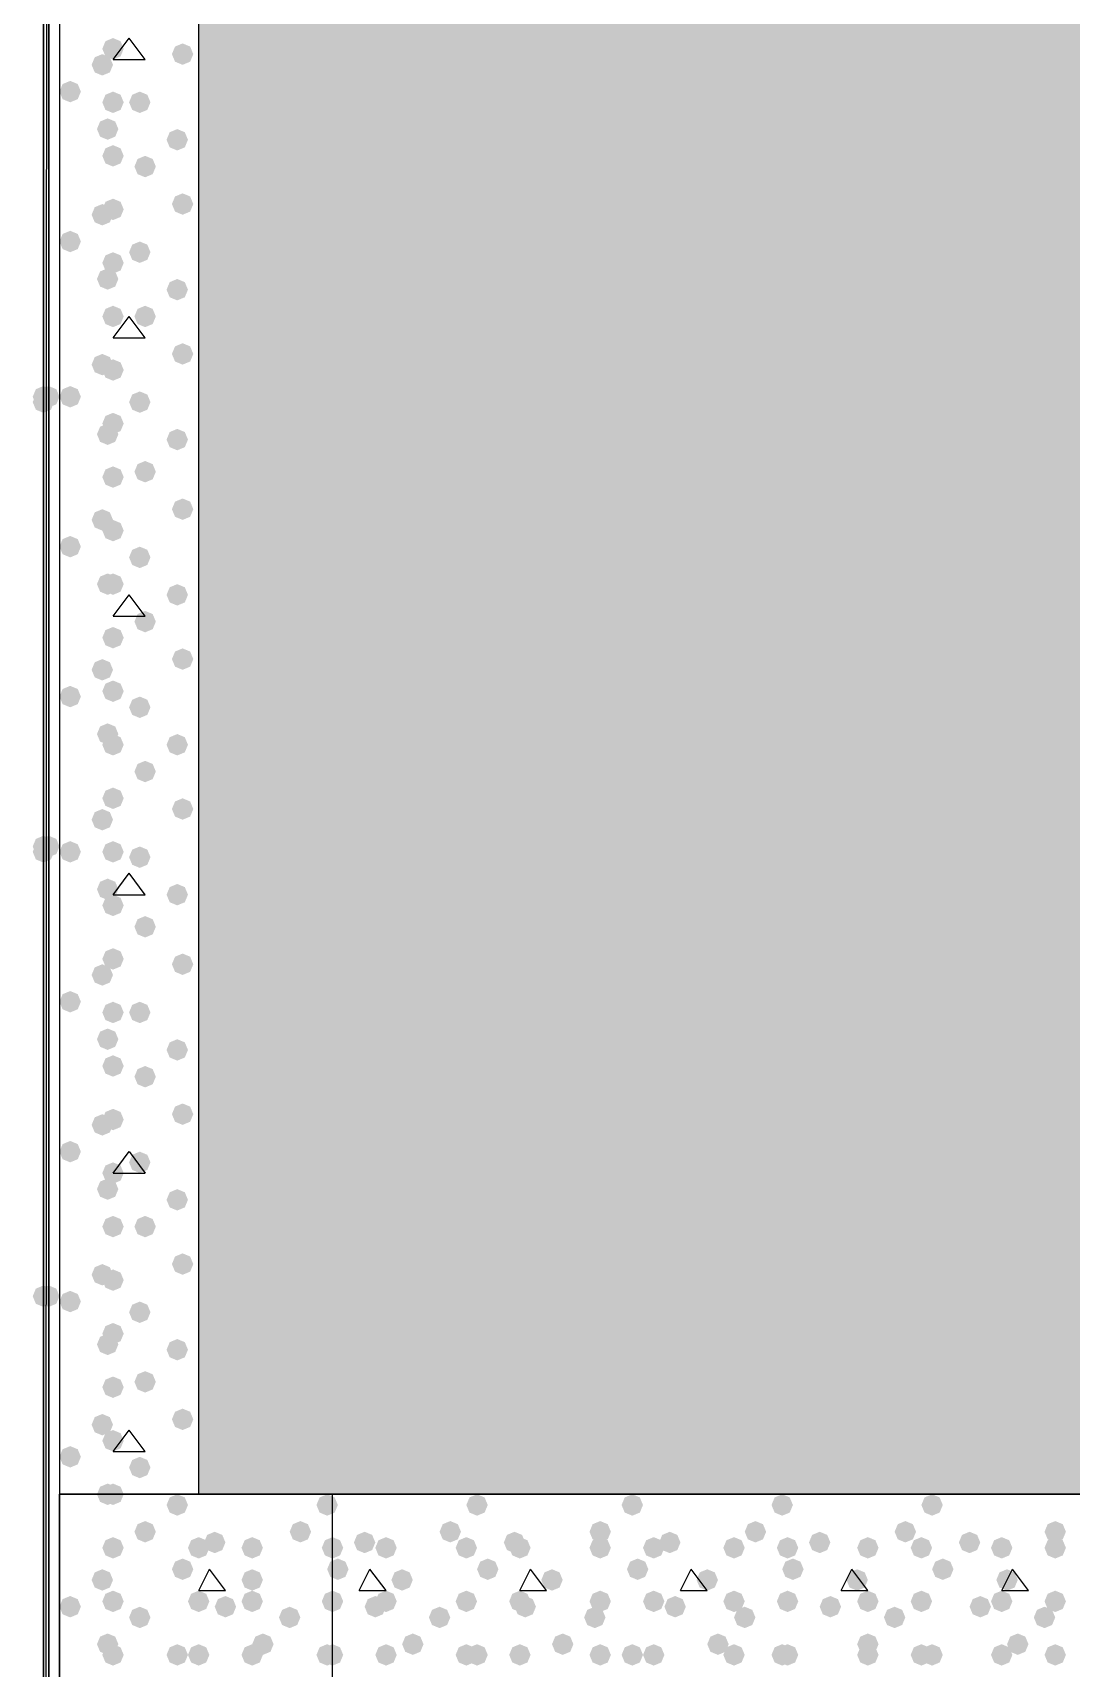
# Model space of a CAD drawing. Header units: millimetres. Extents: x 0 to 420, y 0 to 297.
# Drawn here: x 31.16 to 39.37, y 164.57 to 177.5 of the extents above; entities that cross this region are included whole.
import ezdxf

# ---------------------------------------------------------------- set-up
doc = ezdxf.new("R2010")
doc.units = ezdxf.units.MM
doc.layers.get('0').update_dxf_attribs({"linetype": 'CONTINUOUS'})

msp = doc.modelspace()

# ---------------------------------------------------------------- hatches: boundary and pattern name
at = {"true_color": 0x000007}
h = msp.add_hatch(color=0, dxfattribs=at)
h.paths.add_polyline_path([(31.284333, 243.755333), (31.284333, 100.160667)], flags=0)
h.paths.add_polyline_path([(31.284333, 100.160667), (31.284333, 243.755333)], flags=0)
at = {"true_color": 0x000008}
h = msp.add_hatch(color=0, dxfattribs=at)
h.paths.add_polyline_path([(378.544667, 177.927), (32.469667, 177.927), (378.544667, 165.946667)], flags=0)
h.paths.add_polyline_path([(32.469667, 177.927), (378.544667, 165.946667), (32.469667, 165.946667)], flags=0)
for points in [[(31.877, 177.376667), (31.852129, 177.316871), (31.792333, 177.292), (31.732538, 177.316871), (31.707667, 177.376667), (31.732537, 177.436462), (31.792333, 177.461333), (31.852129, 177.436463)], [(31.792333, 177.249667), (31.767463, 177.189871), (31.707667, 177.165), (31.647871, 177.189871), (31.623, 177.249667), (31.647871, 177.309462), (31.707667, 177.334333), (31.767462, 177.309463)], [(32.427333, 177.334333), (32.402463, 177.274538), (32.342667, 177.249667), (32.282871, 177.274538), (32.258, 177.334333), (32.282871, 177.394129), (32.342667, 177.419), (32.402462, 177.394129)], [(31.538333, 177.038), (31.513463, 176.978204), (31.453667, 176.953333), (31.393871, 176.978204), (31.369, 177.038), (31.393871, 177.097796), (31.453667, 177.122667), (31.513462, 177.097796)], [(31.877, 176.953333), (31.852129, 176.893537), (31.792333, 176.868667), (31.732538, 176.893537), (31.707667, 176.953333), (31.732537, 177.013129), (31.792333, 177.038), (31.852129, 177.013129)], [(32.088667, 176.953333), (32.063796, 176.893537), (32.004, 176.868667), (31.944204, 176.893537), (31.919333, 176.953333), (31.944204, 177.013129), (32.004, 177.038), (32.063796, 177.013129)], [(31.834667, 176.741667), (31.809796, 176.681871), (31.75, 176.657), (31.690204, 176.681871), (31.665333, 176.741667), (31.690204, 176.801462), (31.75, 176.826333), (31.809796, 176.801463)], [(32.385, 176.657), (32.360129, 176.597204), (32.300333, 176.572333), (32.240538, 176.597204), (32.215667, 176.657), (32.240537, 176.716796), (32.300333, 176.741667), (32.360129, 176.716796)], [(31.877, 176.53), (31.852129, 176.470204), (31.792333, 176.445333), (31.732538, 176.470204), (31.707667, 176.53), (31.732537, 176.589796), (31.792333, 176.614667), (31.852129, 176.589796)], [(32.131, 176.445333), (32.106129, 176.385537), (32.046333, 176.360667), (31.986537, 176.385537), (31.961667, 176.445333), (31.986537, 176.505129), (32.046333, 176.53), (32.106129, 176.505129)], [(31.792333, 176.064333), (31.767463, 176.004537), (31.707667, 175.979667), (31.647871, 176.004537), (31.623, 176.064333), (31.647871, 176.124129), (31.707667, 176.149), (31.767462, 176.124129)], [(31.877, 176.106667), (31.852129, 176.046871), (31.792333, 176.022), (31.732538, 176.046871), (31.707667, 176.106667), (31.732537, 176.166462), (31.792333, 176.191333), (31.852129, 176.166463)], [(32.427333, 176.149), (32.402463, 176.089204), (32.342667, 176.064333), (32.282871, 176.089204), (32.258, 176.149), (32.282871, 176.208796), (32.342667, 176.233667), (32.402462, 176.208796)], [(31.538333, 175.852667), (31.513463, 175.792871), (31.453667, 175.768), (31.393871, 175.792871), (31.369, 175.852667), (31.393871, 175.912462), (31.453667, 175.937333), (31.513462, 175.912463)], [(31.877, 175.683333), (31.852129, 175.623538), (31.792333, 175.598667), (31.732538, 175.623538), (31.707667, 175.683333), (31.732537, 175.743129), (31.792333, 175.768), (31.852129, 175.743129)], [(32.088667, 175.768), (32.063796, 175.708204), (32.004, 175.683333), (31.944204, 175.708204), (31.919333, 175.768), (31.944204, 175.827796), (32.004, 175.852667), (32.063796, 175.827796)], [(31.834667, 175.556333), (31.809796, 175.496537), (31.75, 175.471667), (31.690204, 175.496537), (31.665333, 175.556333), (31.690204, 175.616129), (31.75, 175.641), (31.809796, 175.616129)], [(32.385, 175.471667), (32.360129, 175.411871), (32.300333, 175.387), (32.240538, 175.411871), (32.215667, 175.471667), (32.240537, 175.531462), (32.300333, 175.556333), (32.360129, 175.531463)], [(31.877, 175.26), (31.852129, 175.200204), (31.792333, 175.175333), (31.732538, 175.200204), (31.707667, 175.26), (31.732537, 175.319796), (31.792333, 175.344667), (31.852129, 175.319796)], [(32.131, 175.26), (32.106129, 175.200204), (32.046333, 175.175333), (31.986537, 175.200204), (31.961667, 175.26), (31.986537, 175.319796), (32.046333, 175.344667), (32.106129, 175.319796)], [(32.427333, 174.963667), (32.402463, 174.903871), (32.342667, 174.879), (32.282871, 174.903871), (32.258, 174.963667), (32.282871, 175.023462), (32.342667, 175.048333), (32.402462, 175.023463)], [(31.792333, 174.879), (31.767463, 174.819204), (31.707667, 174.794333), (31.647871, 174.819204), (31.623, 174.879), (31.647871, 174.938796), (31.707667, 174.963667), (31.767462, 174.938796)], [(31.877, 174.836667), (31.852129, 174.776871), (31.792333, 174.752), (31.732538, 174.776871), (31.707667, 174.836667), (31.732537, 174.896462), (31.792333, 174.921333), (31.852129, 174.896463)], [(31.538333, 174.625), (31.513463, 174.565204), (31.453667, 174.540333), (31.393871, 174.565204), (31.369, 174.625), (31.393871, 174.684796), (31.453667, 174.709667), (31.513462, 174.684796)], [(32.088667, 174.582667), (32.063796, 174.522871), (32.004, 174.498), (31.944204, 174.522871), (31.919333, 174.582667), (31.944204, 174.642462), (32.004, 174.667333), (32.063796, 174.642463)], [(31.877, 174.413333), (31.852129, 174.353537), (31.792333, 174.328667), (31.732538, 174.353537), (31.707667, 174.413333), (31.732537, 174.473129), (31.792333, 174.498), (31.852129, 174.473129)], [(31.834667, 174.328667), (31.809796, 174.268871), (31.75, 174.244), (31.690204, 174.268871), (31.665333, 174.328667), (31.690204, 174.388462), (31.75, 174.413333), (31.809796, 174.388463)], [(32.385, 174.286333), (32.360129, 174.226537), (32.300333, 174.201667), (32.240538, 174.226537), (32.215667, 174.286333), (32.240537, 174.346129), (32.300333, 174.371), (32.360129, 174.346129)], [(32.131, 174.032333), (32.106129, 173.972537), (32.046333, 173.947667), (31.986537, 173.972537), (31.961667, 174.032333), (31.986537, 174.092129), (32.046333, 174.117), (32.106129, 174.092129)], [(31.877, 173.99), (31.852129, 173.930204), (31.792333, 173.905333), (31.732538, 173.930204), (31.707667, 173.99), (31.732537, 174.049796), (31.792333, 174.074667), (31.852129, 174.049796)], [(32.427333, 173.736), (32.402463, 173.676204), (32.342667, 173.651333), (32.282871, 173.676204), (32.258, 173.736), (32.282871, 173.795796), (32.342667, 173.820667), (32.402462, 173.795796)], [(31.792333, 173.651333), (31.767463, 173.591537), (31.707667, 173.566667), (31.647871, 173.591537), (31.623, 173.651333), (31.647871, 173.711129), (31.707667, 173.736), (31.767462, 173.711129)], [(31.877, 173.566667), (31.852129, 173.506871), (31.792333, 173.482), (31.732538, 173.506871), (31.707667, 173.566667), (31.732537, 173.626462), (31.792333, 173.651333), (31.852129, 173.626463)], [(31.538333, 173.439667), (31.513463, 173.379871), (31.453667, 173.355), (31.393871, 173.379871), (31.369, 173.439667), (31.393871, 173.499462), (31.453667, 173.524333), (31.513462, 173.499463)], [(32.088667, 173.355), (32.063796, 173.295204), (32.004, 173.270333), (31.944204, 173.295204), (31.919333, 173.355), (31.944204, 173.414796), (32.004, 173.439667), (32.063796, 173.414796)], [(31.834667, 173.143333), (31.809796, 173.083537), (31.75, 173.058667), (31.690204, 173.083537), (31.665333, 173.143333), (31.690204, 173.203129), (31.75, 173.228), (31.809796, 173.203129)], [(31.877, 173.143333), (31.852129, 173.083537), (31.792333, 173.058667), (31.732538, 173.083537), (31.707667, 173.143333), (31.732537, 173.203129), (31.792333, 173.228), (31.852129, 173.203129)], [(32.385, 173.058667), (32.360129, 172.998871), (32.300333, 172.974), (32.240538, 172.998871), (32.215667, 173.058667), (32.240537, 173.118462), (32.300333, 173.143333), (32.360129, 173.118463)], [(32.131, 172.847), (32.106129, 172.787204), (32.046333, 172.762333), (31.986537, 172.787204), (31.961667, 172.847), (31.986537, 172.906796), (32.046333, 172.931667), (32.106129, 172.906796)], [(31.877, 172.72), (31.852129, 172.660204), (31.792333, 172.635333), (31.732538, 172.660204), (31.707667, 172.72), (31.732537, 172.779796), (31.792333, 172.804667), (31.852129, 172.779796)], [(31.792333, 172.466), (31.767463, 172.406204), (31.707667, 172.381333), (31.647871, 172.406204), (31.623, 172.466), (31.647871, 172.525796), (31.707667, 172.550667), (31.767462, 172.525796)], [(32.427333, 172.550667), (32.402463, 172.490871), (32.342667, 172.466), (32.282871, 172.490871), (32.258, 172.550667), (32.282871, 172.610462), (32.342667, 172.635333), (32.402462, 172.610463)], [(31.538333, 172.254333), (31.513463, 172.194537), (31.453667, 172.169667), (31.393871, 172.194537), (31.369, 172.254333), (31.393871, 172.314129), (31.453667, 172.339), (31.513462, 172.314129)], [(31.877, 172.296667), (31.852129, 172.236871), (31.792333, 172.212), (31.732538, 172.236871), (31.707667, 172.296667), (31.732537, 172.356462), (31.792333, 172.381333), (31.852129, 172.356463)], [(32.088667, 172.169667), (32.063796, 172.109871), (32.004, 172.085), (31.944204, 172.109871), (31.919333, 172.169667), (31.944204, 172.229462), (32.004, 172.254333), (32.063796, 172.229463)], [(31.834667, 171.958), (31.809796, 171.898204), (31.75, 171.873333), (31.690204, 171.898204), (31.665333, 171.958), (31.690204, 172.017796), (31.75, 172.042667), (31.809796, 172.017796)], [(31.877, 171.873333), (31.852129, 171.813538), (31.792333, 171.788667), (31.732538, 171.813538), (31.707667, 171.873333), (31.732537, 171.933129), (31.792333, 171.958), (31.852129, 171.933129)], [(32.385, 171.873333), (32.360129, 171.813538), (32.300333, 171.788667), (32.240538, 171.813538), (32.215667, 171.873333), (32.240537, 171.933129), (32.300333, 171.958), (32.360129, 171.933129)], [(32.131, 171.661667), (32.106129, 171.601871), (32.046333, 171.577), (31.986537, 171.601871), (31.961667, 171.661667), (31.986537, 171.721462), (32.046333, 171.746333), (32.106129, 171.721463)], [(31.877, 171.45), (31.852129, 171.390204), (31.792333, 171.365333), (31.732538, 171.390204), (31.707667, 171.45), (31.732537, 171.509796), (31.792333, 171.534667), (31.852129, 171.509796)], [(31.792333, 171.280667), (31.767463, 171.220871), (31.707667, 171.196), (31.647871, 171.220871), (31.623, 171.280667), (31.647871, 171.340462), (31.707667, 171.365333), (31.767462, 171.340463)], [(32.427333, 171.365333), (32.402463, 171.305537), (32.342667, 171.280667), (32.282871, 171.305537), (32.258, 171.365333), (32.282871, 171.425129), (32.342667, 171.45), (32.402462, 171.425129)], [(31.538333, 171.026667), (31.513463, 170.966871), (31.453667, 170.942), (31.393871, 170.966871), (31.369, 171.026667), (31.393871, 171.086462), (31.453667, 171.111333), (31.513462, 171.086463)], [(31.877, 171.026667), (31.852129, 170.966871), (31.792333, 170.942), (31.732538, 170.966871), (31.707667, 171.026667), (31.732537, 171.086462), (31.792333, 171.111333), (31.852129, 171.086463)], [(32.088667, 170.984333), (32.063796, 170.924537), (32.004, 170.899667), (31.944204, 170.924537), (31.919333, 170.984333), (31.944204, 171.044129), (32.004, 171.069), (32.063796, 171.044129)], [(31.834667, 170.730333), (31.809796, 170.670537), (31.75, 170.645667), (31.690204, 170.670537), (31.665333, 170.730333), (31.690204, 170.790129), (31.75, 170.815), (31.809796, 170.790129)], [(32.385, 170.688), (32.360129, 170.628204), (32.300333, 170.603333), (32.240538, 170.628204), (32.215667, 170.688), (32.240537, 170.747796), (32.300333, 170.772667), (32.360129, 170.747796)], [(31.877, 170.603333), (31.852129, 170.543537), (31.792333, 170.518667), (31.732538, 170.543537), (31.707667, 170.603333), (31.732537, 170.663129), (31.792333, 170.688), (31.852129, 170.663129)], [(32.131, 170.434), (32.106129, 170.374204), (32.046333, 170.349333), (31.986537, 170.374204), (31.961667, 170.434), (31.986537, 170.493796), (32.046333, 170.518667), (32.106129, 170.493796)], [(31.877, 170.18), (31.852129, 170.120204), (31.792333, 170.095333), (31.732538, 170.120204), (31.707667, 170.18), (31.732537, 170.239796), (31.792333, 170.264667), (31.852129, 170.239796)], [(32.427333, 170.137667), (32.402463, 170.077871), (32.342667, 170.053), (32.282871, 170.077871), (32.258, 170.137667), (32.282871, 170.197462), (32.342667, 170.222333), (32.402462, 170.197463)], [(31.792333, 170.053), (31.767463, 169.993204), (31.707667, 169.968333), (31.647871, 169.993204), (31.623, 170.053), (31.647871, 170.112796), (31.707667, 170.137667), (31.767462, 170.112796)], [(31.538333, 169.841333), (31.513463, 169.781537), (31.453667, 169.756667), (31.393871, 169.781537), (31.369, 169.841333), (31.393871, 169.901129), (31.453667, 169.926), (31.513462, 169.901129)], [(31.877, 169.756667), (31.852129, 169.696871), (31.792333, 169.672), (31.732538, 169.696871), (31.707667, 169.756667), (31.732537, 169.816462), (31.792333, 169.841333), (31.852129, 169.816463)], [(32.088667, 169.756667), (32.063796, 169.696871), (32.004, 169.672), (31.944204, 169.696871), (31.919333, 169.756667), (31.944204, 169.816462), (32.004, 169.841333), (32.063796, 169.816463)], [(31.834667, 169.545), (31.809796, 169.485204), (31.75, 169.460333), (31.690204, 169.485204), (31.665333, 169.545), (31.690204, 169.604796), (31.75, 169.629667), (31.809796, 169.604796)], [(32.385, 169.460333), (32.360129, 169.400537), (32.300333, 169.375667), (32.240538, 169.400537), (32.215667, 169.460333), (32.240537, 169.520129), (32.300333, 169.545), (32.360129, 169.520129)], [(31.877, 169.333333), (31.852129, 169.273537), (31.792333, 169.248667), (31.732538, 169.273537), (31.707667, 169.333333), (31.732537, 169.393129), (31.792333, 169.418), (31.852129, 169.393129)], [(32.131, 169.248667), (32.106129, 169.188871), (32.046333, 169.164), (31.986537, 169.188871), (31.961667, 169.248667), (31.986537, 169.308462), (32.046333, 169.333333), (32.106129, 169.308463)], [(32.427333, 168.952333), (32.402463, 168.892537), (32.342667, 168.867667), (32.282871, 168.892537), (32.258, 168.952333), (32.282871, 169.012129), (32.342667, 169.037), (32.402462, 169.012129)], [(31.792333, 168.867667), (31.767463, 168.807871), (31.707667, 168.783), (31.647871, 168.807871), (31.623, 168.867667), (31.647871, 168.927462), (31.707667, 168.952333), (31.767462, 168.927463)], [(31.877, 168.91), (31.852129, 168.850204), (31.792333, 168.825333), (31.732538, 168.850204), (31.707667, 168.91), (31.732537, 168.969796), (31.792333, 168.994667), (31.852129, 168.969796)], [(31.538333, 168.656), (31.513463, 168.596204), (31.453667, 168.571333), (31.393871, 168.596204), (31.369, 168.656), (31.393871, 168.715796), (31.453667, 168.740667), (31.513462, 168.715796)], [(32.088667, 168.571333), (32.063796, 168.511537), (32.004, 168.486667), (31.944204, 168.511537), (31.919333, 168.571333), (31.944204, 168.631129), (32.004, 168.656), (32.063796, 168.631129)], [(31.877, 168.486667), (31.852129, 168.426871), (31.792333, 168.402), (31.732538, 168.426871), (31.707667, 168.486667), (31.732537, 168.546462), (31.792333, 168.571333), (31.852129, 168.546463)], [(31.834667, 168.359667), (31.809796, 168.299871), (31.75, 168.275), (31.690204, 168.299871), (31.665333, 168.359667), (31.690204, 168.419462), (31.75, 168.444333), (31.809796, 168.419463)], [(32.385, 168.275), (32.360129, 168.215204), (32.300333, 168.190333), (32.240538, 168.215204), (32.215667, 168.275), (32.240537, 168.334796), (32.300333, 168.359667), (32.360129, 168.334796)], [(31.877, 168.063333), (31.852129, 168.003537), (31.792333, 167.978667), (31.732538, 168.003537), (31.707667, 168.063333), (31.732537, 168.123129), (31.792333, 168.148), (31.852129, 168.123129)], [(32.131, 168.063333), (32.106129, 168.003537), (32.046333, 167.978667), (31.986537, 168.003537), (31.961667, 168.063333), (31.986537, 168.123129), (32.046333, 168.148), (32.106129, 168.123129)], [(31.792333, 167.682333), (31.767463, 167.622537), (31.707667, 167.597667), (31.647871, 167.622537), (31.623, 167.682333), (31.647871, 167.742129), (31.707667, 167.767), (31.767462, 167.742129)], [(32.427333, 167.767), (32.402463, 167.707204), (32.342667, 167.682333), (32.282871, 167.707204), (32.258, 167.767), (32.282871, 167.826796), (32.342667, 167.851667), (32.402462, 167.826796)], [(31.877, 167.64), (31.852129, 167.580204), (31.792333, 167.555333), (31.732538, 167.580204), (31.707667, 167.64), (31.732537, 167.699796), (31.792333, 167.724667), (31.852129, 167.699796)], [(31.538333, 167.470667), (31.513463, 167.410871), (31.453667, 167.386), (31.393871, 167.410871), (31.369, 167.470667), (31.393871, 167.530462), (31.453667, 167.555333), (31.513462, 167.530463)], [(32.088667, 167.386), (32.063796, 167.326204), (32.004, 167.301333), (31.944204, 167.326204), (31.919333, 167.386), (31.944204, 167.445796), (32.004, 167.470667), (32.063796, 167.445796)], [(31.877, 167.216667), (31.852129, 167.156871), (31.792333, 167.132), (31.732538, 167.156871), (31.707667, 167.216667), (31.732537, 167.276462), (31.792333, 167.301333), (31.852129, 167.276463)], [(31.834667, 167.132), (31.809796, 167.072204), (31.75, 167.047333), (31.690204, 167.072204), (31.665333, 167.132), (31.690204, 167.191796), (31.75, 167.216667), (31.809796, 167.191796)], [(32.385, 167.089667), (32.360129, 167.029871), (32.300333, 167.005), (32.240538, 167.029871), (32.215667, 167.089667), (32.240537, 167.149462), (32.300333, 167.174333), (32.360129, 167.149463)], [(31.877, 166.793333), (31.852129, 166.733537), (31.792333, 166.708667), (31.732538, 166.733537), (31.707667, 166.793333), (31.732537, 166.853129), (31.792333, 166.878), (31.852129, 166.853129)], [(32.131, 166.835667), (32.106129, 166.775871), (32.046333, 166.751), (31.986537, 166.775871), (31.961667, 166.835667), (31.986537, 166.895462), (32.046333, 166.920333), (32.106129, 166.895463)], [(31.792333, 166.497), (31.767463, 166.437204), (31.707667, 166.412333), (31.647871, 166.437204), (31.623, 166.497), (31.647871, 166.556796), (31.707667, 166.581667), (31.767462, 166.556796)], [(32.427333, 166.539333), (32.402463, 166.479537), (32.342667, 166.454667), (32.282871, 166.479537), (32.258, 166.539333), (32.282871, 166.599129), (32.342667, 166.624), (32.402462, 166.599129)], [(31.877, 166.37), (31.852129, 166.310204), (31.792333, 166.285333), (31.732538, 166.310204), (31.707667, 166.37), (31.732537, 166.429796), (31.792333, 166.454667), (31.852129, 166.429796)], [(31.538333, 166.243), (31.513463, 166.183204), (31.453667, 166.158333), (31.393871, 166.183204), (31.369, 166.243), (31.393871, 166.302796), (31.453667, 166.327667), (31.513462, 166.302796)], [(32.088667, 166.158333), (32.063796, 166.098537), (32.004, 166.073667), (31.944204, 166.098537), (31.919333, 166.158333), (31.944204, 166.218129), (32.004, 166.243), (32.063796, 166.218129)], [(31.834667, 165.946667), (31.809796, 165.886871), (31.75, 165.862), (31.690204, 165.886871), (31.665333, 165.946667), (31.690204, 166.006462), (31.75, 166.031333), (31.809796, 166.006463)], [(31.877, 165.946667), (31.852129, 165.886871), (31.792333, 165.862), (31.732538, 165.886871), (31.707667, 165.946667), (31.732537, 166.006462), (31.792333, 166.031333), (31.852129, 166.006463)], [(34.755667, 165.862), (34.730796, 165.802204), (34.671, 165.777333), (34.611204, 165.802204), (34.586333, 165.862), (34.611204, 165.921796), (34.671, 165.946667), (34.730796, 165.921796)], [(35.983333, 165.862), (35.958463, 165.802204), (35.898667, 165.777333), (35.838871, 165.802204), (35.814, 165.862), (35.838871, 165.921796), (35.898667, 165.946667), (35.958462, 165.921796)], [(37.168667, 165.862), (37.143796, 165.802204), (37.084, 165.777333), (37.024204, 165.802204), (36.999333, 165.862), (37.024204, 165.921796), (37.084, 165.946667), (37.143796, 165.921796)], [(38.354, 165.862), (38.329129, 165.802204), (38.269333, 165.777333), (38.209538, 165.802204), (38.184667, 165.862), (38.209537, 165.921796), (38.269333, 165.946667), (38.329129, 165.921796)], [(34.544, 165.650333), (34.519129, 165.590537), (34.459333, 165.565667), (34.399538, 165.590537), (34.374667, 165.650333), (34.399537, 165.710129), (34.459333, 165.735), (34.519129, 165.710129)], [(35.729333, 165.650333), (35.704462, 165.590537), (35.644667, 165.565667), (35.584871, 165.590537), (35.56, 165.650333), (35.584871, 165.710129), (35.644667, 165.735), (35.704462, 165.710129)], [(36.957, 165.650333), (36.932129, 165.590537), (36.872333, 165.565667), (36.812538, 165.590537), (36.787667, 165.650333), (36.812537, 165.710129), (36.872333, 165.735), (36.932129, 165.710129)], [(38.142333, 165.650333), (38.117463, 165.590537), (38.057667, 165.565667), (37.997871, 165.590537), (37.973, 165.650333), (37.997871, 165.710129), (38.057667, 165.735), (38.117462, 165.710129)], [(39.327667, 165.650333), (39.302796, 165.590537), (39.243, 165.565667), (39.183204, 165.590537), (39.158333, 165.650333), (39.183204, 165.710129), (39.243, 165.735), (39.302796, 165.710129)], [(33.612667, 165.523333), (33.587796, 165.463537), (33.528, 165.438667), (33.468204, 165.463537), (33.443333, 165.523333), (33.468204, 165.583129), (33.528, 165.608), (33.587796, 165.583129)], [(33.866667, 165.565667), (33.841796, 165.505871), (33.782, 165.481), (33.722204, 165.505871), (33.697333, 165.565667), (33.722204, 165.625462), (33.782, 165.650333), (33.841796, 165.625463)], [(34.036, 165.523333), (34.011129, 165.463537), (33.951333, 165.438667), (33.891537, 165.463537), (33.866667, 165.523333), (33.891537, 165.583129), (33.951333, 165.608), (34.011129, 165.583129)], [(34.671, 165.523333), (34.646129, 165.463537), (34.586333, 165.438667), (34.526537, 165.463537), (34.501667, 165.523333), (34.526537, 165.583129), (34.586333, 165.608), (34.646129, 165.583129)], [(35.052, 165.565667), (35.027129, 165.505871), (34.967333, 165.481), (34.907538, 165.505871), (34.882667, 165.565667), (34.907537, 165.625462), (34.967333, 165.650333), (35.027129, 165.625463)], [(35.094333, 165.523333), (35.069462, 165.463537), (35.009667, 165.438667), (34.949871, 165.463537), (34.925, 165.523333), (34.949871, 165.583129), (35.009667, 165.608), (35.069462, 165.583129)], [(35.729333, 165.523333), (35.704462, 165.463537), (35.644667, 165.438667), (35.584871, 165.463537), (35.56, 165.523333), (35.584871, 165.583129), (35.644667, 165.608), (35.704462, 165.583129)], [(36.152667, 165.523333), (36.127796, 165.463537), (36.068, 165.438667), (36.008204, 165.463537), (35.983333, 165.523333), (36.008204, 165.583129), (36.068, 165.608), (36.127796, 165.583129)], [(36.279667, 165.565667), (36.254796, 165.505871), (36.195, 165.481), (36.135204, 165.505871), (36.110333, 165.565667), (36.135204, 165.625462), (36.195, 165.650333), (36.254796, 165.625463)], [(36.787667, 165.523333), (36.762796, 165.463537), (36.703, 165.438667), (36.643204, 165.463537), (36.618333, 165.523333), (36.643204, 165.583129), (36.703, 165.608), (36.762796, 165.583129)], [(37.211, 165.523333), (37.186129, 165.463537), (37.126333, 165.438667), (37.066537, 165.463537), (37.041667, 165.523333), (37.066537, 165.583129), (37.126333, 165.608), (37.186129, 165.583129)], [(37.465, 165.565667), (37.440129, 165.505871), (37.380333, 165.481), (37.320538, 165.505871), (37.295667, 165.565667), (37.320537, 165.625462), (37.380333, 165.650333), (37.440129, 165.625463)], [(37.846, 165.523333), (37.821129, 165.463537), (37.761333, 165.438667), (37.701537, 165.463537), (37.676667, 165.523333), (37.701537, 165.583129), (37.761333, 165.608), (37.821129, 165.583129)], [(38.269333, 165.523333), (38.244462, 165.463537), (38.184667, 165.438667), (38.124871, 165.463537), (38.1, 165.523333), (38.124871, 165.583129), (38.184667, 165.608), (38.244462, 165.583129)], [(38.650333, 165.565667), (38.625463, 165.505871), (38.565667, 165.481), (38.505871, 165.505871), (38.481, 165.565667), (38.505871, 165.625462), (38.565667, 165.650333), (38.625462, 165.625463)], [(38.904333, 165.523333), (38.879462, 165.463537), (38.819667, 165.438667), (38.759871, 165.463537), (38.735, 165.523333), (38.759871, 165.583129), (38.819667, 165.608), (38.879462, 165.583129)], [(39.327667, 165.523333), (39.302796, 165.463537), (39.243, 165.438667), (39.183204, 165.463537), (39.158333, 165.523333), (39.183204, 165.583129), (39.243, 165.608), (39.302796, 165.583129)], [(33.655, 165.354), (33.630129, 165.294204), (33.570333, 165.269333), (33.510538, 165.294204), (33.485667, 165.354), (33.510537, 165.413796), (33.570333, 165.438667), (33.630129, 165.413796)], [(34.840333, 165.354), (34.815463, 165.294204), (34.755667, 165.269333), (34.695871, 165.294204), (34.671, 165.354), (34.695871, 165.413796), (34.755667, 165.438667), (34.815462, 165.413796)], [(36.025667, 165.354), (36.000796, 165.294204), (35.941, 165.269333), (35.881204, 165.294204), (35.856333, 165.354), (35.881204, 165.413796), (35.941, 165.438667), (36.000796, 165.413796)], [(37.253333, 165.354), (37.228463, 165.294204), (37.168667, 165.269333), (37.108871, 165.294204), (37.084, 165.354), (37.108871, 165.413796), (37.168667, 165.438667), (37.228462, 165.413796)], [(38.438667, 165.354), (38.413796, 165.294204), (38.354, 165.269333), (38.294204, 165.294204), (38.269333, 165.354), (38.294204, 165.413796), (38.354, 165.438667), (38.413796, 165.413796)], [(34.163, 165.269333), (34.138129, 165.209537), (34.078333, 165.184667), (34.018537, 165.209537), (33.993667, 165.269333), (34.018537, 165.329129), (34.078333, 165.354), (34.138129, 165.329129)], [(35.348333, 165.269333), (35.323463, 165.209537), (35.263667, 165.184667), (35.203871, 165.209537), (35.179, 165.269333), (35.203871, 165.329129), (35.263667, 165.354), (35.323462, 165.329129)], [(36.576, 165.269333), (36.551129, 165.209537), (36.491333, 165.184667), (36.431537, 165.209537), (36.406667, 165.269333), (36.431537, 165.329129), (36.491333, 165.354), (36.551129, 165.329129)], [(37.761333, 165.269333), (37.736462, 165.209537), (37.676667, 165.184667), (37.616871, 165.209537), (37.592, 165.269333), (37.616871, 165.329129), (37.676667, 165.354), (37.736462, 165.329129)], [(38.946667, 165.269333), (38.921796, 165.209537), (38.862, 165.184667), (38.802204, 165.209537), (38.777333, 165.269333), (38.802204, 165.329129), (38.862, 165.354), (38.921796, 165.329129)], [(33.612667, 165.1), (33.587796, 165.040204), (33.528, 165.015333), (33.468204, 165.040204), (33.443333, 165.1), (33.468204, 165.159796), (33.528, 165.184667), (33.587796, 165.159796)], [(34.036, 165.1), (34.011129, 165.040204), (33.951333, 165.015333), (33.891537, 165.040204), (33.866667, 165.1), (33.891537, 165.159796), (33.951333, 165.184667), (34.011129, 165.159796)], [(34.671, 165.1), (34.646129, 165.040204), (34.586333, 165.015333), (34.526537, 165.040204), (34.501667, 165.1), (34.526537, 165.159796), (34.586333, 165.184667), (34.646129, 165.159796)], [(35.094333, 165.1), (35.069462, 165.040204), (35.009667, 165.015333), (34.949871, 165.040204), (34.925, 165.1), (34.949871, 165.159796), (35.009667, 165.184667), (35.069462, 165.159796)], [(35.729333, 165.1), (35.704462, 165.040204), (35.644667, 165.015333), (35.584871, 165.040204), (35.56, 165.1), (35.584871, 165.159796), (35.644667, 165.184667), (35.704462, 165.159796)], [(36.152667, 165.1), (36.127796, 165.040204), (36.068, 165.015333), (36.008204, 165.040204), (35.983333, 165.1), (36.008204, 165.159796), (36.068, 165.184667), (36.127796, 165.159796)], [(36.787667, 165.1), (36.762796, 165.040204), (36.703, 165.015333), (36.643204, 165.040204), (36.618333, 165.1), (36.643204, 165.159796), (36.703, 165.184667), (36.762796, 165.159796)], [(37.211, 165.1), (37.186129, 165.040204), (37.126333, 165.015333), (37.066537, 165.040204), (37.041667, 165.1), (37.066537, 165.159796), (37.126333, 165.184667), (37.186129, 165.159796)], [(37.846, 165.1), (37.821129, 165.040204), (37.761333, 165.015333), (37.701537, 165.040204), (37.676667, 165.1), (37.701537, 165.159796), (37.761333, 165.184667), (37.821129, 165.159796)], [(38.269333, 165.1), (38.244462, 165.040204), (38.184667, 165.015333), (38.124871, 165.040204), (38.1, 165.1), (38.124871, 165.159796), (38.184667, 165.184667), (38.244462, 165.159796)], [(38.904333, 165.1), (38.879462, 165.040204), (38.819667, 165.015333), (38.759871, 165.040204), (38.735, 165.1), (38.759871, 165.159796), (38.819667, 165.184667), (38.879462, 165.159796)], [(39.327667, 165.1), (39.302796, 165.040204), (39.243, 165.015333), (39.183204, 165.040204), (39.158333, 165.1), (39.183204, 165.159796), (39.243, 165.184667), (39.302796, 165.159796)], [(33.951333, 165.057667), (33.926463, 164.997871), (33.866667, 164.973), (33.806871, 164.997871), (33.782, 165.057667), (33.806871, 165.117462), (33.866667, 165.142333), (33.926462, 165.117463)], [(34.459333, 164.973), (34.434462, 164.913204), (34.374667, 164.888333), (34.314871, 164.913204), (34.29, 164.973), (34.314871, 165.032796), (34.374667, 165.057667), (34.434462, 165.032796)], [(35.136667, 165.057667), (35.111796, 164.997871), (35.052, 164.973), (34.992204, 164.997871), (34.967333, 165.057667), (34.992204, 165.117462), (35.052, 165.142333), (35.111796, 165.117463)], [(35.687, 164.973), (35.662129, 164.913204), (35.602333, 164.888333), (35.542538, 164.913204), (35.517667, 164.973), (35.542537, 165.032796), (35.602333, 165.057667), (35.662129, 165.032796)], [(36.322, 165.057667), (36.297129, 164.997871), (36.237333, 164.973), (36.177538, 164.997871), (36.152667, 165.057667), (36.177537, 165.117462), (36.237333, 165.142333), (36.297129, 165.117463)], [(36.872333, 164.973), (36.847463, 164.913204), (36.787667, 164.888333), (36.727871, 164.913204), (36.703, 164.973), (36.727871, 165.032796), (36.787667, 165.057667), (36.847462, 165.032796)], [(37.549667, 165.057667), (37.524796, 164.997871), (37.465, 164.973), (37.405204, 164.997871), (37.380333, 165.057667), (37.405204, 165.117462), (37.465, 165.142333), (37.524796, 165.117463)], [(38.057667, 164.973), (38.032796, 164.913204), (37.973, 164.888333), (37.913204, 164.913204), (37.888333, 164.973), (37.913204, 165.032796), (37.973, 165.057667), (38.032796, 165.032796)], [(38.735, 165.057667), (38.710129, 164.997871), (38.650333, 164.973), (38.590538, 164.997871), (38.565667, 165.057667), (38.590537, 165.117462), (38.650333, 165.142333), (38.710129, 165.117463)], [(39.243, 164.973), (39.218129, 164.913204), (39.158333, 164.888333), (39.098537, 164.913204), (39.073667, 164.973), (39.098537, 165.032796), (39.158333, 165.057667), (39.218129, 165.032796)], [(34.247667, 164.761333), (34.222796, 164.701537), (34.163, 164.676667), (34.103204, 164.701537), (34.078333, 164.761333), (34.103204, 164.821129), (34.163, 164.846), (34.222796, 164.821129)], [(35.433, 164.761333), (35.408129, 164.701537), (35.348333, 164.676667), (35.288537, 164.701537), (35.263667, 164.761333), (35.288537, 164.821129), (35.348333, 164.846), (35.408129, 164.821129)], [(36.660667, 164.761333), (36.635796, 164.701537), (36.576, 164.676667), (36.516204, 164.701537), (36.491333, 164.761333), (36.516204, 164.821129), (36.576, 164.846), (36.635796, 164.821129)], [(37.846, 164.761333), (37.821129, 164.701537), (37.761333, 164.676667), (37.701537, 164.701537), (37.676667, 164.761333), (37.701537, 164.821129), (37.761333, 164.846), (37.821129, 164.821129)], [(39.031333, 164.761333), (39.006462, 164.701537), (38.946667, 164.676667), (38.886871, 164.701537), (38.862, 164.761333), (38.886871, 164.821129), (38.946667, 164.846), (39.006462, 164.821129)], [(33.612667, 164.676667), (33.587796, 164.616871), (33.528, 164.592), (33.468204, 164.616871), (33.443333, 164.676667), (33.468204, 164.736462), (33.528, 164.761333), (33.587796, 164.736463)], [(34.036, 164.676667), (34.011129, 164.616871), (33.951333, 164.592), (33.891537, 164.616871), (33.866667, 164.676667), (33.891537, 164.736462), (33.951333, 164.761333), (34.011129, 164.736463)], [(34.671, 164.676667), (34.646129, 164.616871), (34.586333, 164.592), (34.526537, 164.616871), (34.501667, 164.676667), (34.526537, 164.736462), (34.586333, 164.761333), (34.646129, 164.736463)], [(34.755667, 164.676667), (34.730796, 164.616871), (34.671, 164.592), (34.611204, 164.616871), (34.586333, 164.676667), (34.611204, 164.736462), (34.671, 164.761333), (34.730796, 164.736463)], [(35.094333, 164.676667), (35.069462, 164.616871), (35.009667, 164.592), (34.949871, 164.616871), (34.925, 164.676667), (34.949871, 164.736462), (35.009667, 164.761333), (35.069462, 164.736463)], [(35.729333, 164.676667), (35.704462, 164.616871), (35.644667, 164.592), (35.584871, 164.616871), (35.56, 164.676667), (35.584871, 164.736462), (35.644667, 164.761333), (35.704462, 164.736463)], [(35.983333, 164.676667), (35.958463, 164.616871), (35.898667, 164.592), (35.838871, 164.616871), (35.814, 164.676667), (35.838871, 164.736462), (35.898667, 164.761333), (35.958462, 164.736463)], [(36.152667, 164.676667), (36.127796, 164.616871), (36.068, 164.592), (36.008204, 164.616871), (35.983333, 164.676667), (36.008204, 164.736462), (36.068, 164.761333), (36.127796, 164.736463)], [(36.787667, 164.676667), (36.762796, 164.616871), (36.703, 164.592), (36.643204, 164.616871), (36.618333, 164.676667), (36.643204, 164.736462), (36.703, 164.761333), (36.762796, 164.736463)], [(37.168667, 164.676667), (37.143796, 164.616871), (37.084, 164.592), (37.024204, 164.616871), (36.999333, 164.676667), (37.024204, 164.736462), (37.084, 164.761333), (37.143796, 164.736463)], [(37.211, 164.676667), (37.186129, 164.616871), (37.126333, 164.592), (37.066537, 164.616871), (37.041667, 164.676667), (37.066537, 164.736462), (37.126333, 164.761333), (37.186129, 164.736463)], [(37.846, 164.676667), (37.821129, 164.616871), (37.761333, 164.592), (37.701537, 164.616871), (37.676667, 164.676667), (37.701537, 164.736462), (37.761333, 164.761333), (37.821129, 164.736463)], [(38.269333, 164.676667), (38.244462, 164.616871), (38.184667, 164.592), (38.124871, 164.616871), (38.1, 164.676667), (38.124871, 164.736462), (38.184667, 164.761333), (38.244462, 164.736463)], [(38.354, 164.676667), (38.329129, 164.616871), (38.269333, 164.592), (38.209538, 164.616871), (38.184667, 164.676667), (38.209537, 164.736462), (38.269333, 164.761333), (38.329129, 164.736463)], [(38.904333, 164.676667), (38.879462, 164.616871), (38.819667, 164.592), (38.759871, 164.616871), (38.735, 164.676667), (38.759871, 164.736462), (38.819667, 164.761333), (38.879462, 164.736463)], [(39.327667, 164.676667), (39.302796, 164.616871), (39.243, 164.592), (39.183204, 164.616871), (39.158333, 164.676667), (39.183204, 164.736462), (39.243, 164.761333), (39.302796, 164.736463)]]:
    msp.add_hatch(color=0, dxfattribs=at).paths.add_polyline_path(points, flags=0)
at = {"true_color": 0x0000fe}
for points in [[(31.326667, 174.625), (31.301796, 174.565204), (31.242, 174.540333), (31.182204, 174.565204), (31.157333, 174.625), (31.182204, 174.684796), (31.242, 174.709667), (31.301796, 174.684796)], [(31.326667, 174.582667), (31.301796, 174.522871), (31.242, 174.498), (31.182204, 174.522871), (31.157333, 174.582667), (31.182204, 174.642462), (31.242, 174.667333), (31.301796, 174.642463)], [(31.326667, 174.582667), (31.301796, 174.522871), (31.242, 174.498), (31.182204, 174.522871), (31.157333, 174.582667), (31.182204, 174.642462), (31.242, 174.667333), (31.301796, 174.642463)], [(31.369, 174.625), (31.344129, 174.565204), (31.284333, 174.540333), (31.224538, 174.565204), (31.199667, 174.625), (31.224537, 174.684796), (31.284333, 174.709667), (31.344129, 174.684796)], [(31.326667, 171.069), (31.301796, 171.009204), (31.242, 170.984333), (31.182204, 171.009204), (31.157333, 171.069), (31.182204, 171.128796), (31.242, 171.153667), (31.301796, 171.128796)], [(31.326667, 171.069), (31.301796, 171.009204), (31.242, 170.984333), (31.182204, 171.009204), (31.157333, 171.069), (31.182204, 171.128796), (31.242, 171.153667), (31.301796, 171.128796)], [(31.326667, 171.026667), (31.301796, 170.966871), (31.242, 170.942), (31.182204, 170.966871), (31.157333, 171.026667), (31.182204, 171.086462), (31.242, 171.111333), (31.301796, 171.086463)], [(31.369, 171.069), (31.344129, 171.009204), (31.284333, 170.984333), (31.224538, 171.009204), (31.199667, 171.069), (31.224537, 171.128796), (31.284333, 171.153667), (31.344129, 171.128796)], [(31.326667, 167.513), (31.301796, 167.453204), (31.242, 167.428333), (31.182204, 167.453204), (31.157333, 167.513), (31.182204, 167.572796), (31.242, 167.597667), (31.301796, 167.572796)], [(31.326667, 167.513), (31.301796, 167.453204), (31.242, 167.428333), (31.182204, 167.453204), (31.157333, 167.513), (31.182204, 167.572796), (31.242, 167.597667), (31.301796, 167.572796)], [(31.326667, 167.513), (31.301796, 167.453204), (31.242, 167.428333), (31.182204, 167.453204), (31.157333, 167.513), (31.182204, 167.572796), (31.242, 167.597667), (31.301796, 167.572796)], [(31.369, 167.513), (31.344129, 167.453204), (31.284333, 167.428333), (31.224538, 167.453204), (31.199667, 167.513), (31.224537, 167.572796), (31.284333, 167.597667), (31.344129, 167.572796)]]:
    msp.add_hatch(color=0, dxfattribs=at).paths.add_polyline_path(points, flags=0)
at = {"true_color": 0x000007}
for points in [[(32.385, 165.862), (32.360129, 165.802204), (32.300333, 165.777333), (32.240538, 165.802204), (32.215667, 165.862), (32.240537, 165.921796), (32.300333, 165.946667), (32.360129, 165.921796)], [(33.570333, 165.862), (33.545463, 165.802204), (33.485667, 165.777333), (33.425871, 165.802204), (33.401, 165.862), (33.425871, 165.921796), (33.485667, 165.946667), (33.545462, 165.921796)], [(32.131, 165.650333), (32.106129, 165.590537), (32.046333, 165.565667), (31.986537, 165.590537), (31.961667, 165.650333), (31.986537, 165.710129), (32.046333, 165.735), (32.106129, 165.710129)], [(33.358667, 165.650333), (33.333796, 165.590537), (33.274, 165.565667), (33.214204, 165.590537), (33.189333, 165.650333), (33.214204, 165.710129), (33.274, 165.735), (33.333796, 165.710129)], [(31.877, 165.523333), (31.852129, 165.463537), (31.792333, 165.438667), (31.732538, 165.463537), (31.707667, 165.523333), (31.732537, 165.583129), (31.792333, 165.608), (31.852129, 165.583129)], [(32.554333, 165.523333), (32.529462, 165.463537), (32.469667, 165.438667), (32.409871, 165.463537), (32.385, 165.523333), (32.409871, 165.583129), (32.469667, 165.608), (32.529462, 165.583129)], [(32.681333, 165.565667), (32.656462, 165.505871), (32.596667, 165.481), (32.536871, 165.505871), (32.512, 165.565667), (32.536871, 165.625462), (32.596667, 165.650333), (32.656462, 165.625463)], [(32.977667, 165.523333), (32.952796, 165.463537), (32.893, 165.438667), (32.833204, 165.463537), (32.808333, 165.523333), (32.833204, 165.583129), (32.893, 165.608), (32.952796, 165.583129)], [(32.427333, 165.354), (32.402463, 165.294204), (32.342667, 165.269333), (32.282871, 165.294204), (32.258, 165.354), (32.282871, 165.413796), (32.342667, 165.438667), (32.402462, 165.413796)], [(31.792333, 165.269333), (31.767463, 165.209537), (31.707667, 165.184667), (31.647871, 165.209537), (31.623, 165.269333), (31.647871, 165.329129), (31.707667, 165.354), (31.767462, 165.329129)], [(32.977667, 165.269333), (32.952796, 165.209537), (32.893, 165.184667), (32.833204, 165.209537), (32.808333, 165.269333), (32.833204, 165.329129), (32.893, 165.354), (32.952796, 165.329129)], [(31.877, 165.1), (31.852129, 165.040204), (31.792333, 165.015333), (31.732538, 165.040204), (31.707667, 165.1), (31.732537, 165.159796), (31.792333, 165.184667), (31.852129, 165.159796)], [(32.554333, 165.1), (32.529462, 165.040204), (32.469667, 165.015333), (32.409871, 165.040204), (32.385, 165.1), (32.409871, 165.159796), (32.469667, 165.184667), (32.529462, 165.159796)], [(32.977667, 165.1), (32.952796, 165.040204), (32.893, 165.015333), (32.833204, 165.040204), (32.808333, 165.1), (32.833204, 165.159796), (32.893, 165.184667), (32.952796, 165.159796)], [(31.538333, 165.057667), (31.513463, 164.997871), (31.453667, 164.973), (31.393871, 164.997871), (31.369, 165.057667), (31.393871, 165.117462), (31.453667, 165.142333), (31.513462, 165.117463)], [(32.088667, 164.973), (32.063796, 164.913204), (32.004, 164.888333), (31.944204, 164.913204), (31.919333, 164.973), (31.944204, 165.032796), (32.004, 165.057667), (32.063796, 165.032796)], [(32.766, 165.057667), (32.741129, 164.997871), (32.681333, 164.973), (32.621537, 164.997871), (32.596667, 165.057667), (32.621537, 165.117462), (32.681333, 165.142333), (32.741129, 165.117463)], [(33.274, 164.973), (33.249129, 164.913204), (33.189333, 164.888333), (33.129538, 164.913204), (33.104667, 164.973), (33.129537, 165.032796), (33.189333, 165.057667), (33.249129, 165.032796)], [(31.834667, 164.761333), (31.809796, 164.701537), (31.75, 164.676667), (31.690204, 164.701537), (31.665333, 164.761333), (31.690204, 164.821129), (31.75, 164.846), (31.809796, 164.821129)], [(33.062333, 164.761333), (33.037463, 164.701537), (32.977667, 164.676667), (32.917871, 164.701537), (32.893, 164.761333), (32.917871, 164.821129), (32.977667, 164.846), (33.037462, 164.821129)], [(31.877, 164.676667), (31.852129, 164.616871), (31.792333, 164.592), (31.732538, 164.616871), (31.707667, 164.676667), (31.732537, 164.736462), (31.792333, 164.761333), (31.852129, 164.736463)], [(32.385, 164.676667), (32.360129, 164.616871), (32.300333, 164.592), (32.240538, 164.616871), (32.215667, 164.676667), (32.240537, 164.736462), (32.300333, 164.761333), (32.360129, 164.736463)], [(32.554333, 164.676667), (32.529462, 164.616871), (32.469667, 164.592), (32.409871, 164.616871), (32.385, 164.676667), (32.409871, 164.736462), (32.469667, 164.761333), (32.529462, 164.736463)], [(32.977667, 164.676667), (32.952796, 164.616871), (32.893, 164.592), (32.833204, 164.616871), (32.808333, 164.676667), (32.833204, 164.736462), (32.893, 164.761333), (32.952796, 164.736463)], [(33.570333, 164.676667), (33.545463, 164.616871), (33.485667, 164.592), (33.425871, 164.616871), (33.401, 164.676667), (33.425871, 164.736462), (33.485667, 164.761333), (33.545462, 164.736463)]]:
    msp.add_hatch(color=0, dxfattribs=at).paths.add_polyline_path(points, flags=0)

# ---------------------------------------------------------------- linework, layer by layer
at = {"color": 0, "true_color": 0x000007}
for points in [[(31.242, 100.118333), (31.242, 243.755333)], [(31.242, 100.118333), (31.284333, 100.118333), (31.284333, 243.755333)], [(31.284333, 243.755333), (31.284333, 100.160667)], [(31.284333, 100.160667), (31.284333, 243.755333)], [(31.369, 142.621), (31.369, 165.946667), (379.603, 165.946667), (379.603, 142.621), (217.17, 142.621), (217.17, 121.454333), (193.844333, 121.454333), (193.844333, 142.621)], [(31.369, 142.621), (31.369, 165.946667), (379.603, 165.946667), (379.603, 142.621), (217.17, 142.621), (217.17, 121.454333), (193.844333, 121.454333), (193.844333, 142.621)], [(31.369, 165.946667), (31.369, 163.83), (33.528, 163.83), (33.528, 165.946667)]]:
    msp.add_lwpolyline(points, close=True, dxfattribs=at)
for points in [[(31.242, 100.118333), (31.242, 243.755333)], [(31.242, 243.755333), (31.242, 100.118333)], [(31.284333, 243.755333), (31.284333, 100.160667), (31.284333, 100.118333)], [(31.284333, 100.160667), (31.284333, 243.755333)], [(31.369, 177.927), (31.369, 165.946667)], [(32.469667, 165.946667), (32.469667, 177.927)], [(45.508333, 165.946667), (33.528, 165.946667)], [(32.469667, 165.184667), (32.554333, 165.354)], [(32.681333, 165.184667), (32.554333, 165.354)], [(32.469667, 165.184667), (32.681333, 165.184667)]]:
    msp.add_lwpolyline(points, dxfattribs=at)
at = {"color": 0, "true_color": 0x000008}
msp.add_lwpolyline([(32.469667, 177.927), (378.544667, 165.946667), (32.469667, 165.946667)], close=True, dxfattribs=at)
for points in [[(31.792333, 177.292), (31.919333, 177.461333)], [(32.046333, 177.292), (31.919333, 177.461333)], [(31.792333, 177.292), (32.046333, 177.292)], [(31.792333, 175.090667), (31.919333, 175.26)], [(32.046333, 175.090667), (31.919333, 175.26)], [(31.792333, 175.090667), (32.046333, 175.090667)], [(31.792333, 172.889333), (31.919333, 173.058667)], [(32.046333, 172.889333), (31.919333, 173.058667)], [(31.792333, 172.889333), (32.046333, 172.889333)], [(31.792333, 170.688), (31.919333, 170.857333)], [(32.046333, 170.688), (31.919333, 170.857333)], [(31.792333, 170.688), (32.046333, 170.688)], [(31.792333, 168.486667), (31.919333, 168.656), (32.046333, 168.486667)], [(31.792333, 168.486667), (32.046333, 168.486667)], [(31.792333, 166.285333), (31.919333, 166.454667)], [(32.046333, 166.285333), (31.919333, 166.454667)], [(31.792333, 166.285333), (32.046333, 166.285333)], [(33.739667, 165.184667), (33.824333, 165.354)], [(33.951333, 165.184667), (33.824333, 165.354)], [(35.009667, 165.184667), (35.094333, 165.354)], [(35.221333, 165.184667), (35.094333, 165.354)], [(36.279667, 165.184667), (36.364333, 165.354)], [(36.491333, 165.184667), (36.364333, 165.354)], [(37.549667, 165.184667), (37.634333, 165.354)], [(37.761333, 165.184667), (37.634333, 165.354)], [(38.819667, 165.184667), (38.904333, 165.354)], [(39.031333, 165.184667), (38.904333, 165.354)], [(33.739667, 165.184667), (33.951333, 165.184667)], [(35.009667, 165.184667), (35.221333, 165.184667)], [(36.279667, 165.184667), (36.491333, 165.184667)], [(37.549667, 165.184667), (37.761333, 165.184667)], [(38.819667, 165.184667), (39.031333, 165.184667)]]:
    msp.add_lwpolyline(points, dxfattribs=at)

doc.saveas('drawing.dxf')
